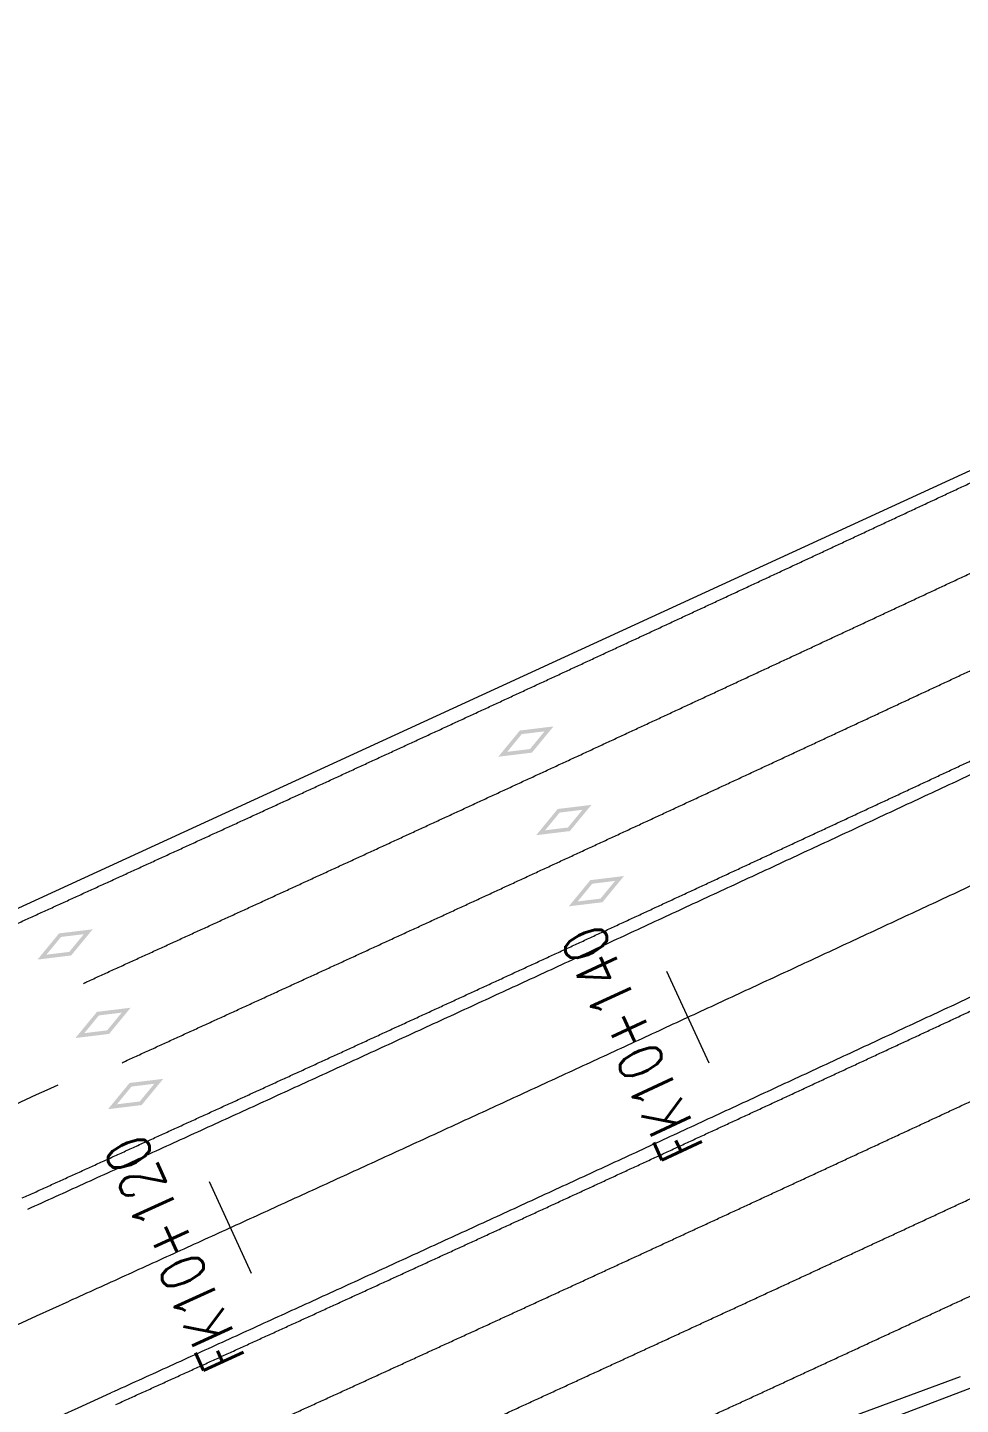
# Model space of a CAD drawing. Header units: millimetres. Extents: x 523446 to 528898, y 388189 to 392165.
# Drawn here: x 526212.8 to 526249.9, y 389325.7 to 389380.4 of the extents above; entities that cross this region are included whole.
import ezdxf
from ezdxf.enums import TextEntityAlignment as Align

# ---------------------------------------------------------------- set-up
doc = ezdxf.new("R2010")
doc.units = ezdxf.units.MM
doc.linetypes.add('33', pattern=[6, 3, -3])
doc.layers.add('000-scy-中分带', color=2, linetype='Continuous', lineweight=60)
doc.layers.add('000-scy-机动车道线', color=5, linetype='Continuous', lineweight=60)
for name, color, linetype in [('FZZD-标注路线桩号', 7, 'Continuous'), ('MEDS道路平面中线-FZZD', 7, 'Continuous'), ('标线（实）', 1, 'Continuous'), ('标线（虚）', 1, '33'), ('箭头', 7, 'Continuous')]:
    doc.layers.add(name, color=color, linetype=linetype)
doc.styles.add('MEDS', font='TXT_S.SHX', dxfattribs={"width": 0.75, "bigfont": 'hztxt.shx'})

msp = doc.modelspace()

# ---------------------------------------------------------------- hatches: boundary and pattern name
at = {"layer": '箭头', "linetype": 'ByBlock', "lineweight": 0}
h = msp.add_hatch(color=256, dxfattribs=at)
h.paths.add_polyline_path([(526232.875, 389351.596), (526233.73, 389352.636), (526232.394, 389352.473), (526231.538, 389351.433)])
h.paths.add_polyline_path([(526231.892, 389351.627), (526232.471, 389352.331), (526233.376, 389352.441), (526232.797, 389351.738)], flags=16)
h = msp.add_hatch(color=256, dxfattribs=at)
h.paths.add_polyline_path([(526234.38, 389348.482), (526235.235, 389349.522), (526233.899, 389349.359), (526233.043, 389348.319)])
h.paths.add_polyline_path([(526233.397, 389348.513), (526233.976, 389349.217), (526234.881, 389349.327), (526234.302, 389348.624)], flags=16)
h = msp.add_hatch(color=256, dxfattribs=at)
h.paths.add_polyline_path([(526235.674, 389345.658), (526236.529, 389346.698), (526235.193, 389346.535), (526234.337, 389345.495)])
h.paths.add_polyline_path([(526234.691, 389345.69), (526235.27, 389346.393), (526236.175, 389346.504), (526235.596, 389345.8)], flags=16)
h = msp.add_hatch(color=256, dxfattribs=at)
h.paths.add_polyline_path([(526214.58, 389343.545), (526215.436, 389344.584), (526214.099, 389344.421), (526213.244, 389343.382)])
h.paths.add_polyline_path([(526213.598, 389343.576), (526214.177, 389344.28), (526215.082, 389344.39), (526214.503, 389343.686)], flags=16)
h = msp.add_hatch(color=256, dxfattribs=at)
h.paths.add_polyline_path([(526216.086, 389340.431), (526216.941, 389341.47), (526215.604, 389341.307), (526214.749, 389340.268)])
h.paths.add_polyline_path([(526215.103, 389340.462), (526215.682, 389341.166), (526216.587, 389341.276), (526216.008, 389340.572)], flags=16)
h = msp.add_hatch(color=256, dxfattribs=at)
h.paths.add_polyline_path([(526217.379, 389337.607), (526218.235, 389338.647), (526216.898, 389338.484), (526216.043, 389337.444)])
h.paths.add_polyline_path([(526216.397, 389337.638), (526216.976, 389338.342), (526217.881, 389338.452), (526217.302, 389337.749)], flags=16)

# ---------------------------------------------------------------- linework, layer by layer
at = {"layer": '000-scy-中分带', "linetype": 'ByBlock', "lineweight": 0}
for points in [[(526252.445, 389351.723, -0.000056), (526251.347, 389351.21, -0.000057), (526250.25, 389350.698, -0.000058), (526249.152, 389350.185, -0.000059), (526248.054, 389349.673, -0.000061), (526246.955, 389349.162, -0.000062), (526245.857, 389348.65, -0.000063), (526244.759, 389348.139, -0.000064), (526243.66, 389347.628, -0.000066), (526242.562, 389347.118, -0.000067), (526241.463, 389346.607, -0.000068), (526240.364, 389346.097, -0.000069), (526239.265, 389345.588, -0.000071), (526238.166, 389345.078, -0.000072), (526237.067, 389344.569, -0.000073), (526235.968, 389344.061, -0.000075), (526234.868, 389343.552, -0.000076), (526233.769, 389343.044, -0.000077), (526232.669, 389342.537, -0.000078), (526231.569, 389342.029, -0.00008), (526230.469, 389341.522, -0.000081), (526229.369, 389341.016, -0.000082), (526228.269, 389340.509, -0.000083), (526227.168, 389340.004, -0.000085), (526226.068, 389339.498, -0.000086), (526224.967, 389338.993, -0.000087), (526223.866, 389338.488, -0.000088), (526222.765, 389337.984, -0.00009), (526221.663, 389337.48, -0.000091), (526220.562, 389336.977, -0.000092), (526219.46, 389336.474, -0.000093), (526218.359, 389335.971, -0.000095), (526217.257, 389335.469, -0.000096), (526216.155, 389334.967, -0.000097), (526215.052, 389334.466, -0.000099), (526213.95, 389333.965, -0.000101), (526212.847, 389333.464)], [(526251.434, 389342.423, -0.000061), (526250.334, 389341.91, -0.000062), (526249.234, 389341.398, -0.000063), (526248.134, 389340.886, -0.000064), (526247.033, 389340.374, -0.000066), (526245.933, 389339.862, -0.000067), (526244.832, 389339.351, -0.000068), (526243.731, 389338.84, -0.000069), (526242.63, 389338.33, -0.000071), (526241.529, 389337.819, -0.000072), (526240.428, 389337.309, -0.000073), (526239.326, 389336.8, -0.000075), (526238.225, 389336.29, -0.000076), (526237.123, 389335.781, -0.000077), (526236.021, 389335.273, -0.000078), (526234.919, 389334.764, -0.00008), (526233.816, 389334.256, -0.000081), (526232.714, 389333.749, -0.000082), (526231.611, 389333.241, -0.000083), (526230.508, 389332.734, -0.000085), (526229.405, 389332.228, -0.000086), (526228.302, 389331.721, -0.000087), (526227.198, 389331.216, -0.000088), (526226.095, 389330.71, -0.00009), (526224.991, 389330.205, -0.000091), (526223.887, 389329.7, -0.000092), (526222.782, 389329.196, -0.000093), (526221.678, 389328.692, -0.000095), (526220.573, 389328.189, -0.000096), (526219.468, 389327.686, -0.000097), (526218.363, 389327.183, -0.000099), (526217.258, 389326.681, -0.000101), (526216.152, 389326.179)]]:
    msp.add_lwpolyline(points, format="xyb", dxfattribs=at)
msp.add_arc((524975.173, 392061.867), 3004, 292.666384, 294.400282, dxfattribs=at)
at = {"layer": '000-scy-机动车道线', "color": 5, "linetype": 'ByBlock', "lineweight": 0}
for p, q in [((526270.823, 389372.246), (526187.819, 389334.076)), ((526276.827, 389336.484), (526238.804, 389322.002))]:
    msp.add_line(p, q, dxfattribs=at)
at = {"layer": 'FZZD-标注路线桩号', "color": 7, "linetype": 'ByBlock', "lineweight": 0}
for p, q in [((526239.915, 389339.276), (526238.234, 389342.906)), ((526221.734, 389330.916), (526220.073, 389334.555))]:
    msp.add_line(p, q, dxfattribs=at)
at = {"layer": 'MEDS道路平面中线-FZZD', "color": 1, "linetype": 'ByBlock', "lineweight": 0}
for points in [[(526301.302, 389370.324, -0.000001), (526300.206, 389369.805, -0.000003)], [(526251.941, 389347.073, -0.000058), (526250.843, 389346.56, -0.000059), (526249.744, 389346.048, -0.000061), (526248.645, 389345.536, -0.000062), (526247.545, 389345.024, -0.000063), (526246.446, 389344.512, -0.000064), (526245.347, 389344.001, -0.000066), (526244.247, 389343.49, -0.000067), (526243.148, 389342.979, -0.000068), (526242.048, 389342.469, -0.000069), (526240.948, 389341.959, -0.000071), (526239.848, 389341.449, -0.000072), (526238.747, 389340.939, -0.000073), (526237.647, 389340.43, -0.000075), (526236.546, 389339.921, -0.000076), (526235.446, 389339.413, -0.000077), (526234.345, 389338.905, -0.000078), (526233.244, 389338.397, -0.00008), (526232.143, 389337.889, -0.000081), (526231.041, 389337.382, -0.000082), (526229.94, 389336.875, -0.000083), (526228.838, 389336.369, -0.000085), (526227.736, 389335.863, -0.000086), (526226.634, 389335.357, -0.000087), (526225.532, 389334.852, -0.000088), (526224.43, 389334.347, -0.00009), (526223.327, 389333.843, -0.000091), (526222.224, 389333.339, -0.000092), (526221.121, 389332.835, -0.000093), (526220.018, 389332.332, -0.000095), (526218.915, 389331.829, -0.000096), (526217.811, 389331.326, -0.000097), (526216.708, 389330.824, -0.000099), (526215.604, 389330.323, -0.000101), (526214.5, 389329.822)]]:
    msp.add_lwpolyline(points, format="xyb", dxfattribs=at)
at = {"layer": 'MEDS道路平面中线-FZZD', "color": 233, "linetype": 'ByBlock', "lineweight": 0}
msp.add_arc((524975.173, 392061.867), 3000, 292.666384, 294.400282, dxfattribs=at)
at = {"layer": '标线（实）', "linetype": 'ByBlock', "lineweight": 0, "ltscale": 0.03}
msp.add_line((526216.253, 389314.447), (526249.889, 389326.832), dxfattribs=at)
at = {"layer": '标线（实）', "linetype": 'ByBlock', "lineweight": 0, "ltscale": 0.03, "flags": 128}
for points in [[(526287.916, 389380.031, 0.000001), (526288.403, 389380.262)], [(526208.999, 389343.249, 0.000011), (526209.487, 389343.47, 0.000011), (526209.976, 389343.692, 0.000011), (526210.464, 389343.914, 0.000011), (526210.952, 389344.136, 0.000011), (526211.44, 389344.358, 0.000011), (526211.929, 389344.58, 0.000011), (526212.417, 389344.802, 0.000011), (526212.905, 389345.025, 0.000011), (526213.393, 389345.247, 0.000011), (526213.881, 389345.469, 0.000011), (526214.369, 389345.692, 0.00001), (526214.857, 389345.915, 0.00001), (526215.345, 389346.137, 0.00001), (526215.833, 389346.36, 0.00001), (526216.321, 389346.583, 0.00001), (526216.809, 389346.806, 0.00001), (526217.297, 389347.029, 0.00001), (526217.785, 389347.253, 0.00001), (526218.273, 389347.476, 0.00001), (526218.761, 389347.699, 0.00001), (526219.249, 389347.923, 0.00001), (526219.737, 389348.146, 0.00001), (526220.224, 389348.37, 0.00001), (526220.712, 389348.593, 0.00001), (526221.2, 389348.817, 0.00001), (526221.688, 389349.041, 0.00001), (526222.176, 389349.265, 0.000009), (526222.663, 389349.489, 0.000009), (526223.151, 389349.713, 0.000009), (526223.639, 389349.937, 0.000009), (526224.126, 389350.162, 0.000009), (526224.614, 389350.386, 0.000009), (526225.101, 389350.61, 0.000009), (526225.589, 389350.835, 0.000009), (526226.077, 389351.059, 0.000009), (526226.564, 389351.284, 0.000009), (526227.052, 389351.509, 0.000009), (526227.539, 389351.733, 0.000009), (526228.027, 389351.958, 0.000009), (526228.514, 389352.183, 0.000009), (526229.002, 389352.408, 0.000009), (526229.489, 389352.633, 0.000009), (526229.976, 389352.859, 0.000008), (526230.464, 389353.084, 0.000008), (526230.951, 389353.309, 0.000008), (526231.439, 389353.534, 0.000008), (526231.926, 389353.76, 0.000008), (526232.413, 389353.985, 0.000008), (526232.901, 389354.211, 0.000008), (526233.388, 389354.437, 0.000008), (526233.875, 389354.662, 0.000008), (526234.362, 389354.888, 0.000008), (526234.85, 389355.114, 0.000008), (526235.337, 389355.34, 0.000008), (526235.824, 389355.566, 0.000008), (526236.311, 389355.792, 0.000008), (526236.799, 389356.018, 0.000008), (526237.286, 389356.244, 0.000008), (526237.773, 389356.471, 0.000007), (526238.26, 389356.697, 0.000007), (526238.747, 389356.923, 0.000007), (526239.234, 389357.15, 0.000007), (526239.721, 389357.376, 0.000007), (526240.208, 389357.603, 0.000007), (526240.696, 389357.829, 0.000007), (526241.183, 389358.056, 0.000007), (526241.67, 389358.283, 0.000007), (526242.157, 389358.51, 0.000007), (526242.644, 389358.736, 0.000007), (526243.131, 389358.963, 0.000007), (526243.618, 389359.19, 0.000007), (526244.105, 389359.417, 0.000007), (526244.592, 389359.645, 0.000007), (526245.079, 389359.872, 0.000007), (526245.566, 389360.099, 0.000006), (526246.053, 389360.326, 0.000006), (526246.54, 389360.554, 0.000006), (526247.027, 389360.781, 0.000006), (526247.514, 389361.008, 0.000006), (526248, 389361.236, 0.000006), (526248.487, 389361.464, 0.000006), (526248.974, 389361.691, 0.000006), (526249.461, 389361.919, 0.000006), (526249.948, 389362.146, 0.000006), (526250.435, 389362.374, 0.000006), (526250.922, 389362.602, 0.000006), (526251.409, 389362.83, 0.000006), (526251.895, 389363.058, 0.000006), (526252.382, 389363.286, 0.000006), (526252.869, 389363.514, 0.000006), (526253.356, 389363.742, 0.000005), (526253.843, 389363.97, 0.000005), (526254.33, 389364.198, 0.000005), (526254.816, 389364.426, 0.000005), (526255.303, 389364.655, 0.000005), (526255.79, 389364.883, 0.000005), (526256.277, 389365.111, 0.000005), (526256.764, 389365.34, 0.000005), (526257.25, 389365.568, 0.000005), (526257.737, 389365.797, 0.000005), (526258.224, 389366.025, 0.000005), (526258.711, 389366.254, 0.000005)], [(526212.64, 389333.92, 0.000011), (526213.131, 389334.142, 0.000011), (526213.621, 389334.365, 0.000011), (526214.111, 389334.587, 0.000011), (526214.601, 389334.81, 0.000011), (526215.091, 389335.032, 0.000011), (526215.581, 389335.255, 0.000011), (526216.07, 389335.478, 0.000011), (526216.56, 389335.701, 0.000011), (526217.05, 389335.924, 0.000011), (526217.539, 389336.147, 0.000011), (526218.029, 389336.37, 0.000011), (526218.519, 389336.594, 0.00001), (526219.008, 389336.817, 0.00001), (526219.498, 389337.04, 0.00001), (526219.987, 389337.264, 0.00001), (526220.477, 389337.488, 0.00001), (526220.966, 389337.711, 0.00001), (526221.456, 389337.935, 0.00001), (526221.945, 389338.159, 0.00001), (526222.435, 389338.383, 0.00001), (526222.924, 389338.607, 0.00001), (526223.413, 389338.831, 0.00001), (526223.902, 389339.055, 0.00001), (526224.392, 389339.279, 0.00001), (526224.881, 389339.504, 0.00001), (526225.37, 389339.728, 0.00001), (526225.859, 389339.953, 0.00001), (526226.348, 389340.177, 0.000009), (526226.837, 389340.402, 0.000009), (526227.326, 389340.627, 0.000009), (526227.815, 389340.851, 0.000009), (526228.304, 389341.076, 0.000009), (526228.793, 389341.301, 0.000009), (526229.282, 389341.526, 0.000009), (526229.771, 389341.751, 0.000009), (526230.26, 389341.977, 0.000009), (526230.749, 389342.202, 0.000009), (526231.238, 389342.427, 0.000009), (526231.727, 389342.652, 0.000009), (526232.215, 389342.878, 0.000009), (526232.704, 389343.103, 0.000009), (526233.193, 389343.329, 0.000009), (526233.681, 389343.555, 0.000009), (526234.17, 389343.78, 0.000008), (526234.659, 389344.006, 0.000008), (526235.147, 389344.232, 0.000008), (526235.636, 389344.458, 0.000008), (526236.124, 389344.684, 0.000008), (526236.613, 389344.91, 0.000008), (526237.102, 389345.136, 0.000008), (526237.59, 389345.362, 0.000008), (526238.078, 389345.589, 0.000008), (526238.567, 389345.815, 0.000008), (526239.055, 389346.041, 0.000008), (526239.544, 389346.268, 0.000008), (526240.032, 389346.494, 0.000008), (526240.52, 389346.721, 0.000008), (526241.009, 389346.948, 0.000008), (526241.497, 389347.174, 0.000008), (526241.985, 389347.401, 0.000007), (526242.473, 389347.628, 0.000007), (526242.962, 389347.855, 0.000007), (526243.45, 389348.082, 0.000007), (526243.938, 389348.309, 0.000007), (526244.426, 389348.536, 0.000007), (526244.914, 389348.763, 0.000007), (526245.402, 389348.99, 0.000007), (526245.89, 389349.217, 0.000007), (526246.378, 389349.444, 0.000007), (526246.867, 389349.672, 0.000007), (526247.355, 389349.899, 0.000007), (526247.843, 389350.127, 0.000007), (526248.331, 389350.354, 0.000007), (526248.818, 389350.582, 0.000007), (526249.306, 389350.809, 0.000007), (526249.794, 389351.037, 0.000006), (526250.282, 389351.265, 0.000006), (526250.77, 389351.493, 0.000006), (526251.258, 389351.72, 0.000006), (526251.746, 389351.948, 0.000006), (526252.234, 389352.176, 0.000006), (526252.721, 389352.404, 0.000006), (526253.209, 389352.632, 0.000006), (526253.697, 389352.86, 0.000006), (526254.185, 389353.088, 0.000006), (526254.672, 389353.317, 0.000006), (526255.16, 389353.545, 0.000006), (526255.648, 389353.773, 0.000006), (526256.136, 389354.001, 0.000006), (526256.623, 389354.23, 0.000006), (526257.111, 389354.458, 0.000006), (526257.598, 389354.687, 0.000005)], [(526216.359, 389325.724, 0.000011), (526216.85, 389325.946, 0.000011), (526217.341, 389326.17, 0.000011), (526217.833, 389326.393, 0.000011), (526218.324, 389326.616, 0.000011), (526218.815, 389326.839, 0.000011), (526219.307, 389327.063, 0.000011), (526219.798, 389327.286, 0.000011), (526220.289, 389327.51, 0.000011), (526220.78, 389327.733, 0.000011), (526221.271, 389327.957, 0.000011), (526221.762, 389328.181, 0.000011), (526222.253, 389328.405, 0.00001), (526222.744, 389328.629, 0.00001), (526223.235, 389328.853, 0.00001), (526223.726, 389329.077, 0.00001), (526224.217, 389329.301, 0.00001), (526224.708, 389329.526, 0.00001), (526225.198, 389329.75, 0.00001), (526225.689, 389329.975, 0.00001), (526226.18, 389330.199, 0.00001), (526226.67, 389330.424, 0.00001), (526227.161, 389330.648, 0.00001), (526227.652, 389330.873, 0.00001), (526228.142, 389331.098, 0.00001), (526228.633, 389331.323, 0.00001), (526229.123, 389331.548, 0.00001), (526229.613, 389331.773, 0.00001), (526230.104, 389331.998, 0.000009), (526230.594, 389332.223, 0.000009), (526231.084, 389332.449, 0.000009), (526231.575, 389332.674, 0.000009), (526232.065, 389332.9, 0.000009), (526232.555, 389333.125, 0.000009), (526233.045, 389333.351, 0.000009), (526233.535, 389333.576, 0.000009), (526234.025, 389333.802, 0.000009), (526234.515, 389334.028, 0.000009), (526235.005, 389334.254, 0.000009), (526235.495, 389334.479, 0.000009), (526235.985, 389334.705, 0.000009), (526236.475, 389334.932, 0.000009), (526236.965, 389335.158, 0.000009), (526237.455, 389335.384, 0.000009), (526237.944, 389335.61, 0.000008), (526238.434, 389335.836, 0.000008), (526238.924, 389336.063, 0.000008), (526239.414, 389336.289, 0.000008), (526239.903, 389336.516, 0.000008), (526240.393, 389336.742, 0.000008), (526240.882, 389336.969, 0.000008), (526241.372, 389337.196, 0.000008), (526241.861, 389337.422, 0.000008), (526242.351, 389337.649, 0.000008), (526242.84, 389337.876, 0.000008), (526243.33, 389338.103, 0.000008), (526243.819, 389338.33, 0.000008), (526244.308, 389338.557, 0.000008), (526244.798, 389338.784, 0.000008), (526245.287, 389339.011, 0.000008), (526245.776, 389339.238, 0.000007), (526246.265, 389339.466, 0.000007), (526246.755, 389339.693, 0.000007), (526247.244, 389339.92, 0.000007), (526247.733, 389340.148, 0.000007), (526248.222, 389340.375, 0.000007), (526248.711, 389340.603, 0.000007), (526249.2, 389340.83, 0.000007), (526249.689, 389341.058, 0.000007), (526250.178, 389341.286, 0.000007), (526250.667, 389341.514, 0.000007), (526251.156, 389341.741, 0.000007), (526251.645, 389341.969, 0.000007), (526252.134, 389342.197, 0.000007), (526252.622, 389342.425, 0.000007), (526253.111, 389342.653, 0.000007), (526253.6, 389342.881, 0.000006), (526254.089, 389343.109, 0.000006), (526254.577, 389343.338, 0.000006), (526255.066, 389343.566, 0.000006), (526255.555, 389343.794, 0.000006), (526256.043, 389344.022, 0.000006), (526256.532, 389344.251, 0.000006), (526257.021, 389344.479, 0.000006)]]:
    msp.add_lwpolyline(points, format="xyb", dxfattribs=at)
at = {"layer": '标线（实）', "linetype": 'ByBlock', "lineweight": 0, "ltscale": 0.03}
msp.add_arc((524975.173, 392061.867), 2992, 293.886008, 294.4605, dxfattribs=at)
at = {"layer": '标线（虚）', "linetype": 'ByBlock', "lineweight": 0, "flags": 128}
for points in [[(526215.067, 389342.438, 0.000004), (526215.229, 389342.512, 0.000011), (526215.718, 389342.735, 0.00001), (526216.206, 389342.958, 0.00001), (526216.695, 389343.181, 0.00001), (526217.183, 389343.404, 0.00001), (526217.672, 389343.627, 0.00001), (526218.16, 389343.85, 0.00001), (526218.649, 389344.074, 0.00001), (526219.137, 389344.297, 0.00001), (526219.626, 389344.521, 0.00001), (526220.114, 389344.744, 0.00001), (526220.602, 389344.968, 0.00001), (526221.091, 389345.192, 0.00001), (526221.579, 389345.415, 0.00001), (526222.067, 389345.639, 0.00001), (526222.555, 389345.863, 0.00001), (526223.043, 389346.087, 0.00001), (526223.532, 389346.312, 0.000009), (526224.02, 389346.536, 0.000009), (526224.508, 389346.76, 0.000009), (526224.996, 389346.984, 0.000009), (526225.484, 389347.209, 0.000009), (526225.972, 389347.433, 0.000009), (526226.46, 389347.658, 0.000009), (526226.948, 389347.883, 0.000009), (526227.436, 389348.107, 0.000009), (526227.924, 389348.332, 0.000009), (526228.412, 389348.557, 0.000009), (526228.9, 389348.782, 0.000009), (526229.388, 389349.007, 0.000009), (526229.876, 389349.232, 0.000009), (526230.364, 389349.458, 0.000009), (526230.852, 389349.683, 0.000009), (526231.339, 389349.908, 0.000008), (526231.827, 389350.134, 0.000008), (526232.315, 389350.359, 0.000008), (526232.803, 389350.585, 0.000008), (526233.29, 389350.81, 0.000008), (526233.778, 389351.036, 0.000008), (526234.266, 389351.262, 0.000008), (526234.754, 389351.487, 0.000008), (526235.241, 389351.713, 0.000008), (526235.729, 389351.939, 0.000008), (526236.216, 389352.165, 0.000008), (526236.704, 389352.391, 0.000008), (526237.192, 389352.618, 0.000008), (526237.679, 389352.844, 0.000008), (526238.167, 389353.07, 0.000008), (526238.654, 389353.296, 0.000008), (526239.142, 389353.523, 0.000007), (526239.629, 389353.749, 0.000007), (526240.117, 389353.976, 0.000007), (526240.604, 389354.203, 0.000007), (526241.092, 389354.429, 0.000007), (526241.579, 389354.656, 0.000007), (526242.067, 389354.883, 0.000007), (526242.554, 389355.11, 0.000007), (526243.041, 389355.336, 0.000007), (526243.529, 389355.563, 0.000007), (526244.016, 389355.79, 0.000007), (526244.504, 389356.018, 0.000007), (526244.991, 389356.245, 0.000007), (526245.478, 389356.472, 0.000007), (526245.965, 389356.699, 0.000007), (526246.453, 389356.926, 0.000007), (526246.94, 389357.154, 0.000006), (526247.427, 389357.381, 0.000006), (526247.915, 389357.609, 0.000006), (526248.402, 389357.836, 0.000006), (526248.889, 389358.064, 0.000006), (526249.376, 389358.292, 0.000006), (526249.863, 389358.519, 0.000006), (526250.351, 389358.747, 0.000006), (526250.838, 389358.975, 0.000006), (526251.325, 389359.203, 0.000006), (526251.812, 389359.43, 0.000006), (526252.299, 389359.658, 0.000006), (526252.786, 389359.886, 0.000006), (526253.273, 389360.114, 0.000006), (526253.761, 389360.343, 0.000006), (526254.248, 389360.571, 0.000006), (526254.735, 389360.799, 0.000005), (526255.222, 389361.027, 0.000005), (526255.709, 389361.255, 0.000005), (526256.196, 389361.484, 0.000005), (526256.683, 389361.712, 0.000005), (526257.17, 389361.941, 0.000005), (526257.657, 389362.169, 0.000005), (526258.144, 389362.398, 0.000005)], [(526216.6, 389339.29, 0.000002), (526216.681, 389339.328, 0.000011), (526217.17, 389339.551, 0.00001), (526217.659, 389339.774, 0.00001), (526218.148, 389339.997, 0.00001), (526218.637, 389340.22, 0.00001), (526219.126, 389340.444, 0.00001), (526219.615, 389340.667, 0.00001), (526220.104, 389340.891, 0.00001), (526220.593, 389341.114, 0.00001), (526221.082, 389341.338, 0.00001), (526221.571, 389341.562, 0.00001), (526222.06, 389341.786, 0.00001), (526222.549, 389342.01, 0.00001), (526223.037, 389342.234, 0.00001), (526223.526, 389342.458, 0.00001), (526224.015, 389342.682, 0.00001), (526224.503, 389342.906, 0.00001), (526224.992, 389343.131, 0.000009), (526225.481, 389343.355, 0.000009), (526225.969, 389343.58, 0.000009), (526226.458, 389343.804, 0.000009), (526226.947, 389344.029, 0.000009), (526227.435, 389344.254, 0.000009), (526227.924, 389344.479, 0.000009), (526228.412, 389344.703, 0.000009), (526228.9, 389344.928, 0.000009), (526229.389, 389345.153, 0.000009), (526229.877, 389345.379, 0.000009), (526230.366, 389345.604, 0.000009), (526230.854, 389345.829, 0.000009), (526231.342, 389346.054, 0.000009), (526231.831, 389346.28, 0.000009), (526232.319, 389346.505, 0.000009), (526232.807, 389346.731, 0.000008), (526233.295, 389346.956, 0.000008), (526233.784, 389347.182, 0.000008), (526234.272, 389347.408, 0.000008), (526234.76, 389347.634, 0.000008), (526235.248, 389347.86, 0.000008), (526235.736, 389348.085, 0.000008), (526236.224, 389348.311, 0.000008), (526236.712, 389348.538, 0.000008), (526237.2, 389348.764, 0.000008), (526237.688, 389348.99, 0.000008), (526238.176, 389349.216, 0.000008), (526238.664, 389349.443, 0.000008), (526239.152, 389349.669, 0.000008), (526239.64, 389349.895, 0.000008), (526240.128, 389350.122, 0.000008), (526240.616, 389350.349, 0.000007), (526241.104, 389350.575, 0.000007), (526241.592, 389350.802, 0.000007), (526242.08, 389351.029, 0.000007), (526242.568, 389351.256, 0.000007), (526243.055, 389351.482, 0.000007), (526243.543, 389351.709, 0.000007), (526244.031, 389351.936, 0.000007), (526244.519, 389352.164, 0.000007), (526245.006, 389352.391, 0.000007), (526245.494, 389352.618, 0.000007), (526245.982, 389352.845, 0.000007), (526246.47, 389353.072, 0.000007), (526246.957, 389353.3, 0.000007), (526247.445, 389353.527, 0.000007), (526247.932, 389353.755, 0.000007), (526248.42, 389353.982, 0.000006), (526248.908, 389354.21, 0.000006), (526249.395, 389354.437, 0.000006), (526249.883, 389354.665, 0.000006), (526250.37, 389354.893, 0.000006), (526250.858, 389355.121, 0.000006), (526251.345, 389355.348, 0.000006), (526251.833, 389355.576, 0.000006), (526252.32, 389355.804, 0.000006), (526252.808, 389356.032, 0.000006), (526253.295, 389356.26, 0.000006), (526253.783, 389356.488, 0.000006), (526254.27, 389356.717, 0.000006), (526254.757, 389356.945, 0.000006), (526255.245, 389357.173, 0.000006), (526255.732, 389357.401, 0.000006), (526256.22, 389357.63, 0.000005), (526256.707, 389357.858, 0.000005), (526257.194, 389358.086, 0.000005), (526257.682, 389358.315, 0.000005)], [(526217.702, 389322.764, 0.000011), (526218.193, 389322.987, 0.000011), (526218.685, 389323.21, 0.000011), (526219.177, 389323.434, 0.000011), (526219.669, 389323.657, 0.000011), (526220.16, 389323.881, 0.000011), (526220.652, 389324.104, 0.000011), (526221.144, 389324.328, 0.000011), (526221.636, 389324.552, 0.000011), (526222.127, 389324.776, 0.000011), (526222.619, 389325, 0.000011), (526223.11, 389325.224, 0.000011), (526223.602, 389325.448, 0.00001), (526224.093, 389325.672, 0.00001), (526224.585, 389325.897, 0.00001), (526225.076, 389326.121, 0.00001), (526225.567, 389326.345, 0.00001), (526226.059, 389326.57, 0.00001), (526226.55, 389326.794, 0.00001), (526227.041, 389327.019, 0.00001), (526227.532, 389327.244, 0.00001), (526228.023, 389327.469, 0.00001), (526228.514, 389327.694, 0.00001), (526229.005, 389327.919, 0.00001), (526229.496, 389328.144, 0.00001), (526229.987, 389328.369, 0.00001), (526230.478, 389328.594, 0.00001), (526230.969, 389328.819, 0.00001), (526231.46, 389329.045, 0.000009), (526231.951, 389329.27, 0.000009), (526232.441, 389329.496, 0.000009), (526232.932, 389329.721, 0.000009), (526233.423, 389329.947, 0.000009), (526233.913, 389330.173, 0.000009), (526234.404, 389330.398, 0.000009), (526234.894, 389330.624, 0.000009), (526235.385, 389330.85, 0.000009), (526235.875, 389331.076, 0.000009), (526236.366, 389331.302, 0.000009), (526236.856, 389331.528, 0.000009), (526237.346, 389331.754, 0.000009), (526237.837, 389331.981, 0.000009), (526238.327, 389332.207, 0.000009), (526238.817, 389332.433, 0.000009), (526239.307, 389332.66, 0.000008), (526239.798, 389332.886, 0.000008), (526240.288, 389333.113, 0.000008), (526240.778, 389333.339, 0.000008), (526241.268, 389333.566, 0.000008), (526241.758, 389333.793, 0.000008), (526242.248, 389334.02, 0.000008), (526242.738, 389334.246, 0.000008), (526243.227, 389334.473, 0.000008), (526243.717, 389334.7, 0.000008), (526244.207, 389334.927, 0.000008), (526244.697, 389335.154, 0.000008), (526245.187, 389335.382, 0.000008), (526245.676, 389335.609, 0.000008), (526246.166, 389335.836, 0.000008), (526246.656, 389336.063, 0.000008), (526247.145, 389336.291, 0.000007), (526247.635, 389336.518, 0.000007), (526248.124, 389336.746, 0.000007), (526248.614, 389336.973, 0.000007), (526249.103, 389337.201, 0.000007), (526249.593, 389337.429, 0.000007), (526250.082, 389337.656, 0.000007), (526250.571, 389337.884, 0.000007), (526251.061, 389338.112, 0.000007), (526251.55, 389338.34, 0.000007), (526252.039, 389338.568, 0.000007), (526252.529, 389338.796, 0.000007), (526253.018, 389339.024, 0.000007), (526253.507, 389339.252, 0.000007), (526253.996, 389339.48, 0.000007), (526254.485, 389339.708, 0.000007), (526254.974, 389339.936, 0.000006), (526255.463, 389340.164, 0.000006), (526255.952, 389340.393, 0.000006), (526256.441, 389340.621, 0.000006)], [(526224.07, 389321.815, 0.000011), (526224.562, 389322.039, 0.000011), (526225.054, 389322.264, 0.00001), (526225.546, 389322.488, 0.00001), (526226.038, 389322.713, 0.00001), (526226.53, 389322.937, 0.00001), (526227.022, 389323.162, 0.00001), (526227.514, 389323.387, 0.00001), (526228.005, 389323.611, 0.00001), (526228.497, 389323.836, 0.00001), (526228.989, 389324.061, 0.00001), (526229.48, 389324.286, 0.00001), (526229.972, 389324.512, 0.00001), (526230.463, 389324.737, 0.00001), (526230.955, 389324.962, 0.00001), (526231.446, 389325.187, 0.00001), (526231.938, 389325.413, 0.00001), (526232.429, 389325.638, 0.00001), (526232.92, 389325.864, 0.000009), (526233.412, 389326.09, 0.000009), (526233.903, 389326.315, 0.000009), (526234.394, 389326.541, 0.000009), (526234.885, 389326.767, 0.000009), (526235.376, 389326.993, 0.000009), (526235.867, 389327.219, 0.000009), (526236.358, 389327.445, 0.000009), (526236.849, 389327.671, 0.000009), (526237.34, 389327.897, 0.000009), (526237.831, 389328.123, 0.000009), (526238.322, 389328.35, 0.000009), (526238.813, 389328.576, 0.000009), (526239.303, 389328.803, 0.000009), (526239.794, 389329.029, 0.000009), (526240.285, 389329.256, 0.000009), (526240.775, 389329.482, 0.000008), (526241.266, 389329.709, 0.000008), (526241.756, 389329.936, 0.000008), (526242.247, 389330.163, 0.000008), (526242.737, 389330.389, 0.000008), (526243.228, 389330.616, 0.000008), (526243.718, 389330.843, 0.000008), (526244.208, 389331.07, 0.000008), (526244.699, 389331.298, 0.000008), (526245.189, 389331.525, 0.000008), (526245.679, 389331.752, 0.000008), (526246.169, 389331.979, 0.000008), (526246.659, 389332.207, 0.000008), (526247.15, 389332.434, 0.000008), (526247.64, 389332.661, 0.000008), (526248.13, 389332.889, 0.000008), (526248.62, 389333.116, 0.000007), (526249.11, 389333.344, 0.000007), (526249.599, 389333.572, 0.000007), (526250.089, 389333.799, 0.000007), (526250.579, 389334.027, 0.000007), (526251.069, 389334.255, 0.000007), (526251.559, 389334.483, 0.000007), (526252.048, 389334.711, 0.000007), (526252.538, 389334.939, 0.000007), (526253.028, 389335.167, 0.000007), (526253.517, 389335.395, 0.000007), (526254.007, 389335.623, 0.000007), (526254.496, 389335.851, 0.000007), (526254.986, 389336.079, 0.000007), (526255.475, 389336.308, 0.000007), (526255.965, 389336.536, 0.000007), (526256.454, 389336.764, 0.000006)], [(526231.921, 389321.555, 0.00001), (526232.413, 389321.78, 0.00001), (526232.905, 389322.006, 0.00001), (526233.397, 389322.232, 0.00001), (526233.889, 389322.457, 0.00001), (526234.381, 389322.683, 0.000009), (526234.873, 389322.909, 0.000009), (526235.364, 389323.135, 0.000009), (526235.856, 389323.361, 0.000009), (526236.348, 389323.587, 0.000009), (526236.839, 389323.813, 0.000009), (526237.331, 389324.039, 0.000009), (526237.822, 389324.266, 0.000009), (526238.313, 389324.492, 0.000009), (526238.805, 389324.718, 0.000009), (526239.296, 389324.945, 0.000009), (526239.787, 389325.171, 0.000009), (526240.279, 389325.398, 0.000009), (526240.77, 389325.625, 0.000009), (526241.261, 389325.851, 0.000009), (526241.752, 389326.078, 0.000009), (526242.243, 389326.305, 0.000008), (526242.734, 389326.532, 0.000008), (526243.225, 389326.759, 0.000008), (526243.716, 389326.986, 0.000008), (526244.207, 389327.213, 0.000008), (526244.698, 389327.44, 0.000008), (526245.188, 389327.667, 0.000008), (526245.679, 389327.894, 0.000008), (526246.17, 389328.122, 0.000008), (526246.66, 389328.349, 0.000008), (526247.151, 389328.576, 0.000008), (526247.642, 389328.804, 0.000008), (526248.132, 389329.031, 0.000008), (526248.623, 389329.259, 0.000008), (526249.113, 389329.487, 0.000008), (526249.604, 389329.714, 0.000008), (526250.094, 389329.942, 0.000007), (526250.584, 389330.17, 0.000007), (526251.074, 389330.398, 0.000007), (526251.565, 389330.626, 0.000007), (526252.055, 389330.854, 0.000007), (526252.545, 389331.082, 0.000007), (526253.035, 389331.31, 0.000007), (526253.525, 389331.538, 0.000007), (526254.015, 389331.766, 0.000007), (526254.505, 389331.994, 0.000007), (526254.995, 389332.222, 0.000007), (526255.485, 389332.451, 0.000007), (526255.975, 389332.679, 0.000007)]]:
    msp.add_lwpolyline(points, format="xyb", dxfattribs=at)

# ---------------------------------------------------------------- texts
at = {"layer": 'FZZD-标注路线桩号', "color": 7, "linetype": 'ByBlock', "lineweight": 0, "style": 'MEDS', "width": 0.8}
for s, rotation, p in [('FK10+140', 114.8447, (526236.852, 389340.061)), ('FK10+120', 114.5297, (526218.675, 389331.718))]:
    msp.add_text(s, height=1.75, rotation=rotation, dxfattribs=at).set_placement(p, align=Align.MIDDLE)

doc.saveas('drawing.dxf')
